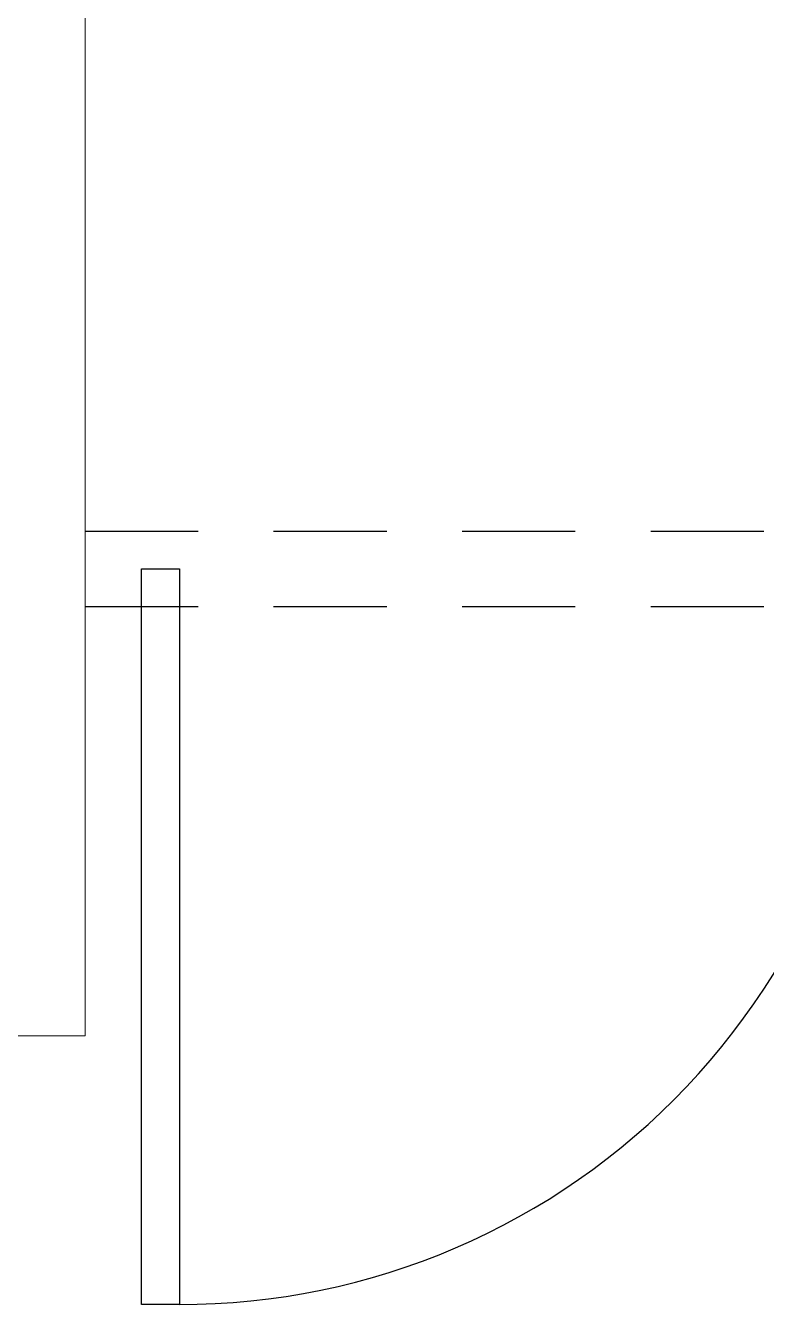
# Model space of a CAD drawing. Header units: metres. Extents: x -22 to 564, y 0 to 143.
# Drawn here: x 210.255 to 211.238, y 37.877 to 39.572 of the extents above; entities that cross this region are included whole.
import ezdxf

# ---------------------------------------------------------------- set-up
doc = ezdxf.new("R2010")
doc.units = ezdxf.units.M
doc.linetypes.add('XREF 2N NEURO-ONCOLOGIA$0$HIDDE150', pattern=[0.24, 0.15, -0.09])
doc.layers.add('XREF 2N NEURO-ONCOLOGIA$0$MUROS DE TABLAROCA', color=150, linetype='Continuous', lineweight=13)
doc.layers.add('XREF 2N NEURO-ONCOLOGIA$0$PROYECCIÓN', color=252, linetype='XREF 2N NEURO-ONCOLOGIA$0$HIDDE150')
doc.layers.add('XREF 2N NEURO-ONCOLOGIA$0$PUERTAS', color=253, linetype='Continuous')

# ---------------------------------------------------------------- blocks, each defined once
blk = doc.blocks.new('XREF 2N NEURO-ONCOLOGIA$0$P100')
blk.add_lwpolyline([(-0.925, -0.975), (-0.975, -0.975), (-0.975, 0), (-0.925, 0), (-0.925, -0.975, 0.430577), (0, 0, 0.430577)], format="xyb")
blk = doc.blocks.new('XREF 2N NEURO-ONCOLOGIA')
at = {"layer": 'XREF 2N NEURO-ONCOLOGIA$0$MUROS DE TABLAROCA'}
for p, q in [((4.7817, 36.8071, 0), (4.7817, 36.7071, 0)), ((6.4484, 36.7071, 0), (4.7817, 36.7071, 0)), ((5.5998, 36.7071, 0), (5.5998, 36.7071, 0))]:
    blk.add_line(p, q, dxfattribs=at)
at = {"layer": 'XREF 2N NEURO-ONCOLOGIA$0$PROYECCIÓN'}
for p, q in [((5.3507, 36.7071, 0), (5.3507, 35.6571, 0)), ((5.4507, 36.7071, 0), (5.4507, 35.6571, 0))]:
    blk.add_line(p, q, dxfattribs=at)
at = {"layer": 'XREF 2N NEURO-ONCOLOGIA$0$PUERTAS', "rotation": 270}
blk.add_blockref('XREF 2N NEURO-ONCOLOGIA$0$P100', (5.4007, 35.6571, 0), dxfattribs=at)

msp = doc.modelspace()

# ---------------------------------------------------------------- block references
at = {"rotation": 90}
msp.add_blockref('XREF 2N NEURO-ONCOLOGIA', (247.0412, 33.4511), dxfattribs=at)

doc.saveas('drawing.dxf')
